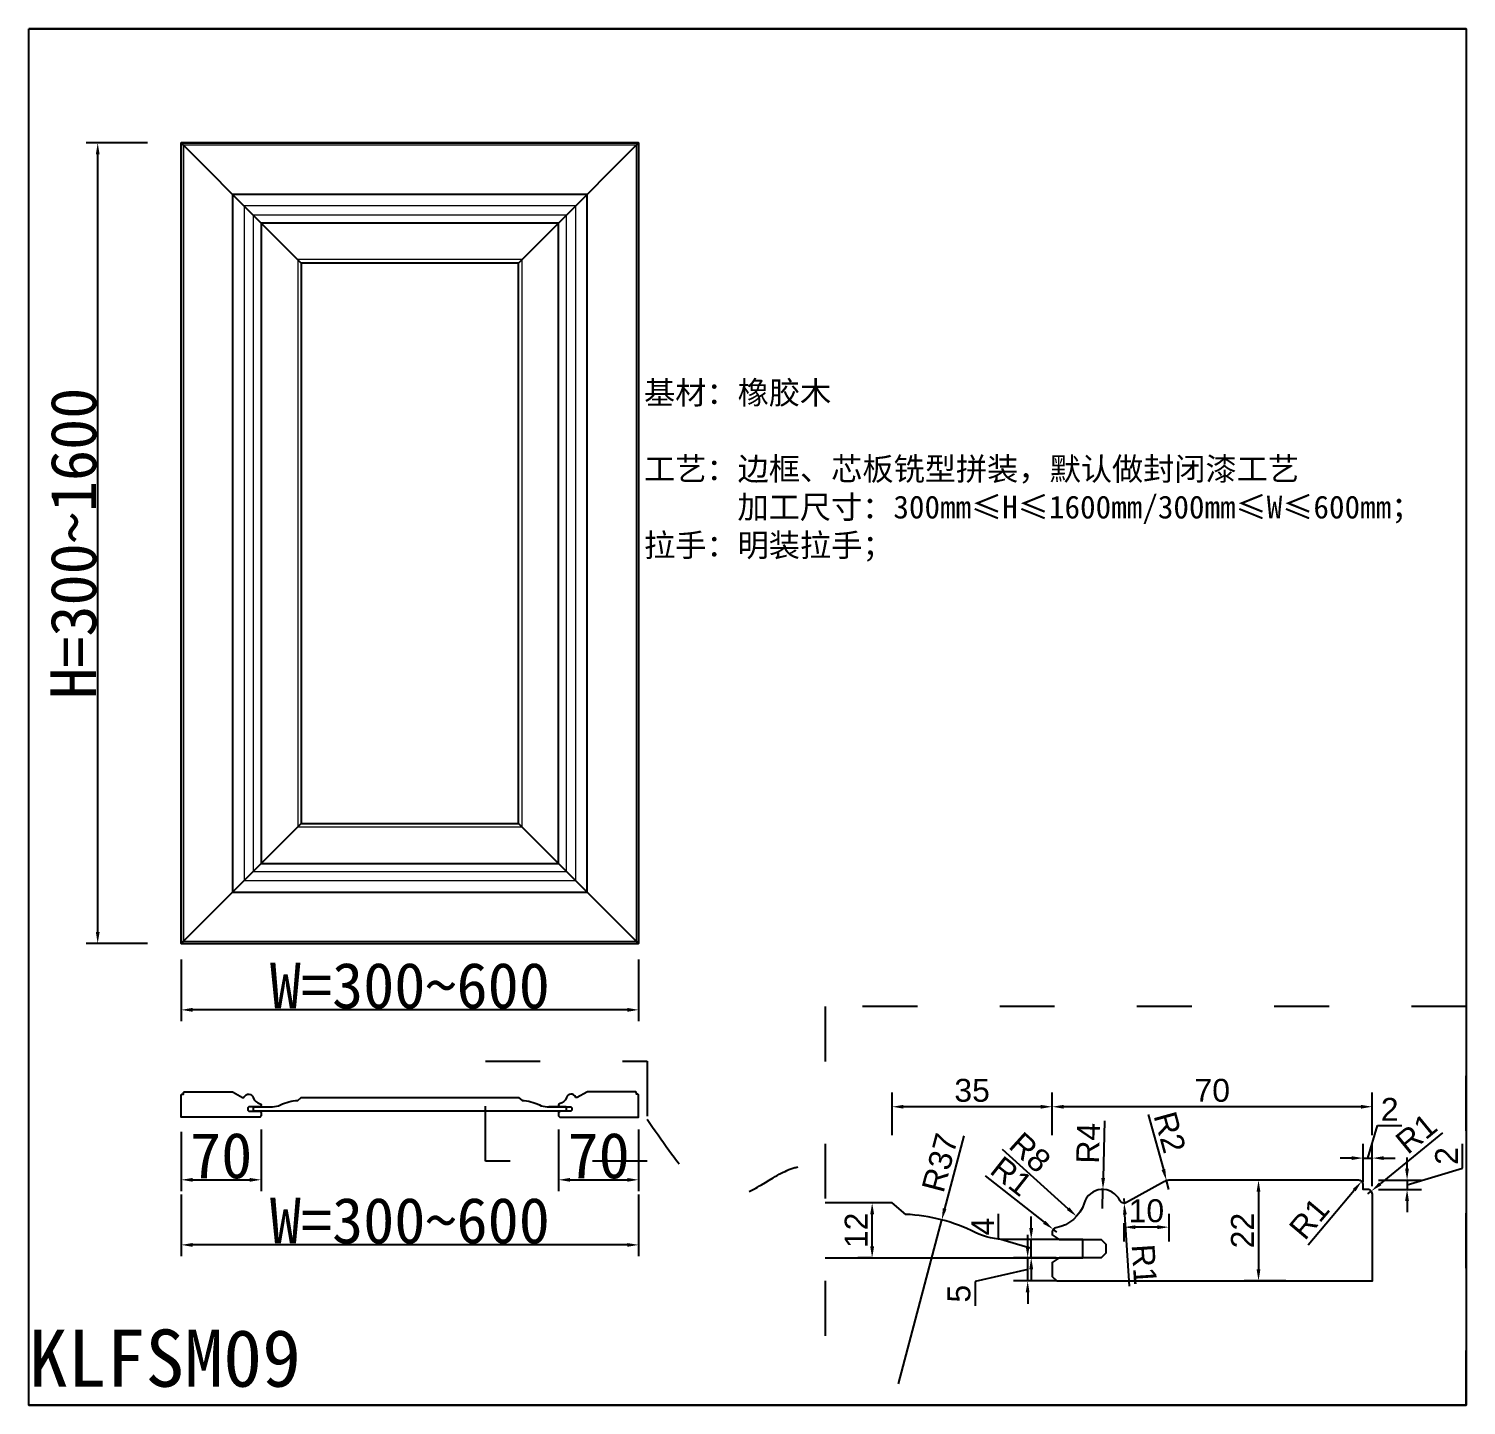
# Model space of a CAD drawing. Header units: inches. Extents: x 49347 to 63816, y 8487 to 15335.
# Drawn here: x 49348 to 50605, y 10398 to 11602 of the extents above; entities that cross this region are included whole.
import ezdxf

# ---------------------------------------------------------------- set-up
doc = ezdxf.new("R2010")
doc.units = ezdxf.units.IN
doc.header["$LTSCALE"] = 4
doc.linetypes.add('100', pattern=[30, 12, -18])
doc.layers.add('主色线', color=29, linetype='Continuous', lineweight=5)
doc.layers.add('粗实线', color=7, linetype='Continuous')
doc.styles.add('KLF-1_宋体', font='SimSun.ttf')
doc.styles.get("Standard").update_dxf_attribs({"font": 'arial.ttf'})
doc.styles.add('ZB_宋体', font='SimSun.ttf')
doc.dimstyles.new('ZB16-1.0+4倍大样', dxfattribs={"dimscale": 10, "dimtxt": 2, "dimasz": 1, "dimexe": 1.25, "dimexo": 0.625, "dimgap": 0.4, "dimtad": 1, "dimdec": 1, "dimlfac": 0.25, "dimtxsty": 'Standard', "dimcen": 2.5, "dimclrd": 144, "dimclre": 144, "dimclrt": 4, "dimadec": 0, "dimazin": 0, "dimtfac": 1, "dimtdec": 1, "dimtmove": 1, "dimatfit": 3, "dimfxlon": 1, "dimarcsym": 0})
doc.dimstyles.new('客来福标注小', dxfattribs={"dimscale": 20, "dimtxt": 2, "dimasz": 0.5, "dimexe": 0.5, "dimexo": 0, "dimgap": 0.05, "dimtad": 1, "dimdec": 0, "dimzin": 0, "dimdsep": 46, "dimtxsty": 'Standard', "dimcen": 0, "dimclrd": 256, "dimclre": 256, "dimclrt": 256, "dimadec": 0, "dimazin": 0, "dimtfac": 1, "dimtdec": 0, "dimtofl": 0, "dimtmove": 1, "dimatfit": 3, "dimfxl": 2.2, "dimfxlon": 1, "dimtolj": 1, "dimtzin": 0, "dimarcsym": 0})

# ---------------------------------------------------------------- blocks, each defined once
blk = doc.blocks.new('*D91')
at = {"lineweight": -2, "transparency": 16777216}
for p, q in [((49480.8, 10637.4), (49480.8, 10585.4)), ((49550.8, 10639.4), (49550.8, 10585.4)), ((49490.8, 10595.4), (49540.8, 10595.4))]:
    blk.add_line(p, q, dxfattribs=at)
at = {"transparency": 16777216}
for points in [[(49490.8, 10597), (49490.8, 10593.7), (49480.8, 10595.4)], [(49540.8, 10597), (49540.8, 10593.7), (49550.8, 10595.4)]]:
    blk.add_solid(points, dxfattribs=at)
at = {"layer": 'Defpoints', "color": 0, "transparency": 16777216}
for p in [(49480.8, 10637.4), (49550.8, 10640), (49550.8, 10595.4)]:
    blk.add_point(p, dxfattribs=at)
at = {"transparency": 16777216, "insert": (49515.8, 10616.4), "char_height": 40, "attachment_point": 5, "style": 'KLF-1_宋体'}
blk.add_mtext('\\A1;70', dxfattribs=at)
blk = doc.blocks.new('*D92')
at = {"lineweight": -2, "transparency": 16777216}
for p, q in [((49810.9, 10639.4), (49810.9, 10585.4)), ((49880.9, 10639.4), (49880.9, 10585.4)), ((49820.9, 10595.4), (49870.9, 10595.4))]:
    blk.add_line(p, q, dxfattribs=at)
at = {"transparency": 16777216}
for points in [[(49820.9, 10597), (49820.9, 10593.7), (49810.9, 10595.4)], [(49870.9, 10597), (49870.9, 10593.7), (49880.9, 10595.4)]]:
    blk.add_solid(points, dxfattribs=at)
at = {"layer": 'Defpoints', "color": 0, "transparency": 16777216}
for p in [(49810.9, 10640), (49880.9, 10642), (49880.9, 10595.4)]:
    blk.add_point(p, dxfattribs=at)
at = {"transparency": 16777216, "insert": (49845.9, 10616.4), "char_height": 40, "attachment_point": 5, "style": 'KLF-1_宋体'}
blk.add_mtext('\\A1;70', dxfattribs=at)
blk = doc.blocks.new('*D93')
at = {"lineweight": -2, "transparency": 16777216}
for p, q in [((49480.8, 10582.5), (49480.8, 10528.5)), ((49880.9, 10582.5), (49880.9, 10528.5)), ((49870.9, 10538.5), (49490.8, 10538.5))]:
    blk.add_line(p, q, dxfattribs=at)
at = {"transparency": 16777216}
for points in [[(49490.8, 10540.1), (49490.8, 10536.8), (49480.8, 10538.5)], [(49870.9, 10540.1), (49870.9, 10536.8), (49880.9, 10538.5)]]:
    blk.add_solid(points, dxfattribs=at)
at = {"layer": 'Defpoints', "color": 0, "transparency": 16777216}
for p in [(49480.8, 10633.6), (49880.9, 10633.6), (49480.8, 10538.5)]:
    blk.add_point(p, dxfattribs=at)
at = {"transparency": 16777216, "insert": (49680.8, 10559.5), "char_height": 40, "attachment_point": 5, "style": 'KLF-1_宋体'}
blk.add_mtext('\\A1;W=300~600', dxfattribs=at)
blk = doc.blocks.new('*D94')
at = {"lineweight": -2, "transparency": 16777216}
for p, q in [((49451.3, 11502), (49397.8, 11502)), ((49407.8, 10812), (49407.8, 11492)), ((49451.3, 10802), (49397.8, 10802))]:
    blk.add_line(p, q, dxfattribs=at)
at = {"transparency": 16777216}
for points in [[(49406.2, 11492), (49409.5, 11492), (49407.8, 11502)], [(49406.2, 10812), (49409.5, 10812), (49407.8, 10802)]]:
    blk.add_solid(points, dxfattribs=at)
at = {"layer": 'Defpoints', "color": 0, "transparency": 16777216}
for p in [(49407.8, 11502), (49451.3, 11502), (49451.3, 10802)]:
    blk.add_point(p, dxfattribs=at)
at = {"transparency": 16777216, "insert": (49386.8, 11152), "char_height": 40, "attachment_point": 5, "rotation": 90, "style": 'KLF-1_宋体'}
blk.add_mtext('\\A1;H=300~1600', dxfattribs=at)
blk = doc.blocks.new('*D95')
at = {"color": 144, "lineweight": -2, "transparency": 16777216}
for p, q in [((50085.1, 10575.2), (50072.6, 10575.2)), ((50085.1, 10537.2), (50085.1, 10565.2)), ((50085.1, 10527.2), (50072.6, 10527.2))]:
    blk.add_line(p, q, dxfattribs=at)
at = {"color": 144, "transparency": 16777216}
for points in [[(50083.4, 10565.2), (50086.8, 10565.2), (50085.1, 10575.2)], [(50083.4, 10537.2), (50086.8, 10537.2), (50085.1, 10527.2)]]:
    blk.add_solid(points, dxfattribs=at)
at = {"layer": 'Defpoints', "color": 0, "transparency": 16777216}
for p in [(50085.1, 10575.2), (50090, 10575.2), (50090, 10527.2)]:
    blk.add_point(p, dxfattribs=at)
at = {"color": 4, "transparency": 16777216, "insert": (50071.1, 10551.2), "char_height": 20, "attachment_point": 5, "rotation": 90}
blk.add_mtext('12', dxfattribs=at)
blk = doc.blocks.new('*D96')
at = {"color": 144, "lineweight": -2, "transparency": 16777216}
for p, q in [((50242.5, 10634.3), (50242.5, 10671.8)), ((50522.5, 10634.3), (50522.5, 10671.8)), ((50512.5, 10659.3), (50252.5, 10659.3))]:
    blk.add_line(p, q, dxfattribs=at)
at = {"color": 144, "transparency": 16777216}
for points in [[(50252.5, 10660.9), (50252.5, 10657.6), (50242.5, 10659.3)], [(50512.5, 10660.9), (50512.5, 10657.6), (50522.5, 10659.3)]]:
    blk.add_solid(points, dxfattribs=at)
at = {"layer": 'Defpoints', "color": 0, "transparency": 16777216}
for p in [(50242.5, 10659.3), (50522.5, 10600.6), (50242.5, 10579.5)]:
    blk.add_point(p, dxfattribs=at)
at = {"color": 4, "transparency": 16777216, "insert": (50382.5, 10673.5), "char_height": 20, "attachment_point": 5}
blk.add_mtext('70', dxfattribs=at)
blk = doc.blocks.new('*D97')
at = {"color": 144, "lineweight": -2, "transparency": 16777216}
for p, q in [((50102.5, 10634.3), (50102.5, 10671.8)), ((50242.5, 10634.3), (50242.5, 10671.8)), ((50232.5, 10659.3), (50112.5, 10659.3))]:
    blk.add_line(p, q, dxfattribs=at)
at = {"color": 144, "transparency": 16777216}
for points in [[(50112.5, 10660.9), (50112.5, 10657.6), (50102.5, 10659.3)], [(50232.5, 10660.9), (50232.5, 10657.6), (50242.5, 10659.3)]]:
    blk.add_solid(points, dxfattribs=at)
at = {"layer": 'Defpoints', "color": 0, "transparency": 16777216}
for p in [(50102.5, 10659.3), (50102.5, 10605.1), (50242.5, 10579.5)]:
    blk.add_point(p, dxfattribs=at)
at = {"color": 4, "transparency": 16777216, "insert": (50172.5, 10673.5), "char_height": 20, "attachment_point": 5}
blk.add_mtext('35', dxfattribs=at)
blk = doc.blocks.new('*D98')
at = {"color": 144, "lineweight": -2, "transparency": 16777216}
for p, q in [((50446.9, 10595), (50410.5, 10595)), ((50423, 10585), (50423, 10517)), ((50446.9, 10507), (50410.5, 10507))]:
    blk.add_line(p, q, dxfattribs=at)
at = {"color": 144, "transparency": 16777216}
for points in [[(50421.3, 10585), (50424.6, 10585), (50423, 10595)], [(50421.3, 10517), (50424.6, 10517), (50423, 10507)]]:
    blk.add_solid(points, dxfattribs=at)
at = {"layer": 'Defpoints', "color": 0, "transparency": 16777216}
for p in [(50453.1, 10595), (50423, 10507), (50453.1, 10507)]:
    blk.add_point(p, dxfattribs=at)
at = {"color": 4, "transparency": 16777216, "insert": (50408.9, 10551), "char_height": 20, "attachment_point": 5, "rotation": 90}
blk.add_mtext('22', dxfattribs=at)
blk = doc.blocks.new('*D99')
at = {"color": 144, "lineweight": -2, "transparency": 16777216}
for p, q in [((50195.7, 10543.7), (50195.7, 10565.5)), ((50224.2, 10553.2), (50224.2, 10563.2)), ((50224.2, 10535.2), (50195.7, 10543.7)), ((50225.3, 10543.2), (50211.7, 10543.2)), ((50224.2, 10527.2), (50224.2, 10543.2)), ((50224.2, 10527.2), (50224.2, 10543.2)), ((50225.3, 10527.2), (50211.7, 10527.2)), ((50224.2, 10517.2), (50224.2, 10507.2))]:
    blk.add_line(p, q, dxfattribs=at)
at = {"color": 144, "transparency": 16777216}
for points in [[(50222.5, 10553.2), (50225.9, 10553.2), (50224.2, 10543.2)], [(50222.5, 10517.2), (50225.9, 10517.2), (50224.2, 10527.2)]]:
    blk.add_solid(points, dxfattribs=at)
at = {"layer": 'Defpoints', "color": 0, "transparency": 16777216}
for p in [(50224.2, 10543.2), (50231.6, 10543.2), (50231.6, 10527.2)]:
    blk.add_point(p, dxfattribs=at)
at = {"color": 4, "transparency": 16777216, "insert": (50181.7, 10554.6), "char_height": 20, "attachment_point": 5, "rotation": 90}
blk.add_mtext('4', dxfattribs=at)
blk = doc.blocks.new('*D100')
at = {"color": 144, "lineweight": -2, "transparency": 16777216}
for p, q in [((50221.1, 10537.2), (50221.1, 10547.2)), ((50246.1, 10527.2), (50208.6, 10527.2)), ((50221.1, 10507), (50221.1, 10527.2)), ((50221.1, 10507), (50221.1, 10527.2)), ((50221.1, 10517.1), (50175.2, 10506.4)), ((50175.2, 10506.4), (50175.2, 10485.2)), ((50246.1, 10507), (50208.6, 10507)), ((50221.1, 10497), (50221.1, 10487))]:
    blk.add_line(p, q, dxfattribs=at)
at = {"color": 144, "transparency": 16777216}
for points in [[(50219.4, 10537.2), (50222.7, 10537.2), (50221.1, 10527.2)], [(50219.4, 10497), (50222.7, 10497), (50221.1, 10507)]]:
    blk.add_solid(points, dxfattribs=at)
at = {"layer": 'Defpoints', "color": 0, "transparency": 16777216}
for p in [(50221.1, 10527.2), (50260.3, 10527.2), (50260.3, 10507)]:
    blk.add_point(p, dxfattribs=at)
at = {"color": 4, "transparency": 16777216, "insert": (50161.1, 10495.8), "char_height": 20, "attachment_point": 5, "rotation": 90}
blk.add_mtext('5', dxfattribs=at)
blk = doc.blocks.new('*D101')
at = {"color": 144, "lineweight": -2, "transparency": 16777216}
for p, q in [((50601.5, 10605.5), (50601.5, 10626.8)), ((50552.9, 10605), (50552.9, 10615)), ((50552.9, 10591), (50601.5, 10605.5)), ((50527.9, 10595), (50565.4, 10595)), ((50527.9, 10587), (50565.4, 10587)), ((50552.9, 10595), (50552.9, 10587)), ((50552.9, 10595), (50552.9, 10587)), ((50552.9, 10577), (50552.9, 10567))]:
    blk.add_line(p, q, dxfattribs=at)
at = {"color": 144, "transparency": 16777216}
for points in [[(50551.2, 10605), (50554.5, 10605), (50552.9, 10595)], [(50551.2, 10577), (50554.5, 10577), (50552.9, 10587)]]:
    blk.add_solid(points, dxfattribs=at)
at = {"layer": 'Defpoints', "color": 0, "transparency": 16777216}
for p in [(50490.7, 10595), (50517.1, 10587), (50552.9, 10587)]:
    blk.add_point(p, dxfattribs=at)
at = {"color": 4, "transparency": 16777216, "insert": (50587.4, 10616.2), "char_height": 20, "attachment_point": 5, "rotation": 90}
blk.add_mtext('2', dxfattribs=at)
blk = doc.blocks.new('*D102')
at = {"color": 144, "lineweight": -2, "transparency": 16777216}
for p, q in [((50518.5, 10614.4), (50527.1, 10642.9)), ((50527.1, 10642.9), (50548.3, 10642.9)), ((50514.5, 10593.2), (50514.5, 10626.9)), ((50522.5, 10589.8), (50522.5, 10626.9)), ((50504.5, 10614.4), (50494.5, 10614.4)), ((50514.5, 10614.4), (50522.5, 10614.4)), ((50514.5, 10614.4), (50522.5, 10614.4)), ((50532.5, 10614.4), (50542.5, 10614.4))]:
    blk.add_line(p, q, dxfattribs=at)
at = {"color": 144, "transparency": 16777216}
for points in [[(50504.5, 10616), (50504.5, 10612.7), (50514.5, 10614.4)], [(50532.5, 10616), (50532.5, 10612.7), (50522.5, 10614.4)]]:
    blk.add_solid(points, dxfattribs=at)
at = {"layer": 'Defpoints', "color": 0, "transparency": 16777216}
for p in [(50522.5, 10614.4), (50514.5, 10587), (50522.5, 10583.5)]:
    blk.add_point(p, dxfattribs=at)
at = {"color": 4, "transparency": 16777216, "insert": (50537.7, 10657), "char_height": 20, "attachment_point": 5}
blk.add_mtext('2', dxfattribs=at)
blk = doc.blocks.new('*D103')
at = {"color": 144, "lineweight": -2, "transparency": 16777216}
for p, q in [((50288.4, 10647.1), (50287.2, 10596.9)), ((50286.5, 10570.3), (50286.9, 10587))]:
    blk.add_line(p, q, dxfattribs=at)
at = {"color": 144, "transparency": 16777216}
blk.add_solid([(50285.5, 10597), (50288.8, 10596.9), (50286.9, 10587)], dxfattribs=at)
at = {"layer": 'Defpoints', "color": 0, "transparency": 16777216}
for p in [(50286.9, 10587), (50286.5, 10570.3)]:
    blk.add_point(p, dxfattribs=at)
at = {"color": 4, "transparency": 16777216, "insert": (50273.9, 10627.4), "char_height": 20, "attachment_point": 5, "rotation": 88.604}
blk.add_mtext('R4', dxfattribs=at)
blk = doc.blocks.new('*D104')
at = {"color": 144, "lineweight": -2, "transparency": 16777216}
blk.add_line((50198.8, 10622.3), (50256.5, 10570.1), dxfattribs=at)
at = {"color": 144, "transparency": 16777216}
blk.add_solid([(50257.6, 10571.3), (50255.4, 10568.9), (50263.9, 10563.4)], dxfattribs=at)
at = {"layer": 'Defpoints', "color": 0, "transparency": 16777216}
for p in [(50240.7, 10584.4), (50263.9, 10563.4)]:
    blk.add_point(p, dxfattribs=at)
at = {"color": 4, "transparency": 16777216, "insert": (50223.2, 10619.3), "char_height": 20, "attachment_point": 5, "rotation": 317.8662}
blk.add_mtext('R8', dxfattribs=at)
blk = doc.blocks.new('*D105')
at = {"color": 144, "lineweight": -2, "transparency": 16777216}
for p, q in [((50326.6, 10652.6), (50339.8, 10604.3)), ((50344.6, 10587), (50342.5, 10594.7))]:
    blk.add_line(p, q, dxfattribs=at)
at = {"color": 144, "transparency": 16777216}
blk.add_solid([(50341.4, 10604.8), (50338.2, 10603.9), (50342.5, 10594.7)], dxfattribs=at)
at = {"layer": 'Defpoints', "color": 0, "transparency": 16777216}
for p in [(50342.5, 10594.7), (50344.6, 10587)]:
    blk.add_point(p, dxfattribs=at)
at = {"color": 4, "transparency": 16777216, "insert": (50345.4, 10637), "char_height": 20, "attachment_point": 5, "rotation": 285.3427}
blk.add_mtext('R2', dxfattribs=at)
blk = doc.blocks.new('*D106')
at = {"color": 144, "lineweight": -2, "transparency": 16777216}
for p, q in [((50583.9, 10636.6), (50529.3, 10591.8)), ((50518.5, 10583), (50521.6, 10585.5))]:
    blk.add_line(p, q, dxfattribs=at)
at = {"color": 144, "transparency": 16777216}
blk.add_solid([(50528.3, 10593.1), (50530.4, 10590.6), (50521.6, 10585.5)], dxfattribs=at)
at = {"layer": 'Defpoints', "color": 0, "transparency": 16777216}
for p in [(50521.6, 10585.5), (50518.5, 10583)]:
    blk.add_point(p, dxfattribs=at)
at = {"color": 4, "transparency": 16777216, "insert": (50560.9, 10635.9), "char_height": 20, "attachment_point": 5, "rotation": 39.3786}
blk.add_mtext('R1', dxfattribs=at)
blk = doc.blocks.new('*D107')
at = {"color": 144, "lineweight": -2, "transparency": 16777216}
blk.add_line((50466.3, 10538.6), (50506.6, 10586.4), dxfattribs=at)
at = {"color": 144, "transparency": 16777216}
blk.add_solid([(50505.4, 10587.4), (50507.9, 10585.3), (50513.1, 10594)], dxfattribs=at)
at = {"layer": 'Defpoints', "color": 0, "transparency": 16777216}
for p in [(50510.5, 10591), (50513.1, 10594)]:
    blk.add_point(p, dxfattribs=at)
at = {"color": 4, "transparency": 16777216, "insert": (50467.3, 10561.6), "char_height": 20, "attachment_point": 5, "rotation": 49.8134}
blk.add_mtext('R1', dxfattribs=at)
blk = doc.blocks.new('*D108')
at = {"color": 144, "lineweight": -2, "transparency": 16777216}
for p, q in [((50305.3, 10579), (50305.5, 10575)), ((50310.2, 10502.3), (50306.2, 10565))]:
    blk.add_line(p, q, dxfattribs=at)
blk.add_arc((50305.3, 10579), 4, 270, 273.6833, dxfattribs=at)
at = {"color": 144, "transparency": 16777216}
blk.add_solid([(50307.8, 10565.1), (50304.5, 10564.9), (50305.5, 10575)], dxfattribs=at)
at = {"layer": 'Defpoints', "color": 0, "transparency": 16777216}
for p in [(50305.3, 10579), (50305.5, 10575)]:
    blk.add_point(p, dxfattribs=at)
at = {"color": 4, "transparency": 16777216, "insert": (50323.1, 10521.3), "char_height": 20, "attachment_point": 5, "rotation": 273.6833}
blk.add_mtext('R1', dxfattribs=at)
blk = doc.blocks.new('*D109')
at = {"color": 144, "lineweight": -2, "transparency": 16777216}
for p, q in [((50184, 10598.9), (50235.5, 10558.3)), ((50246.5, 10549.6), (50243.4, 10552.1))]:
    blk.add_line(p, q, dxfattribs=at)
at = {"color": 144, "transparency": 16777216}
blk.add_solid([(50236.6, 10559.6), (50234.5, 10557), (50243.4, 10552.1)], dxfattribs=at)
at = {"layer": 'Defpoints', "color": 0, "transparency": 16777216}
for p in [(50243.4, 10552.1), (50246.5, 10549.6)]:
    blk.add_point(p, dxfattribs=at)
at = {"color": 4, "transparency": 16777216, "insert": (50207, 10598.6), "char_height": 20, "attachment_point": 5, "rotation": 321.741}
blk.add_mtext('R1', dxfattribs=at)
blk = doc.blocks.new('*D110')
at = {"color": 144, "lineweight": -2, "transparency": 16777216}
for p, q in [((50344.6, 10565.6), (50344.6, 10541.5)), ((50305.3, 10557.6), (50305.3, 10541.5)), ((50334.6, 10554), (50315.3, 10554))]:
    blk.add_line(p, q, dxfattribs=at)
at = {"color": 144, "transparency": 16777216}
for points in [[(50315.3, 10555.6), (50315.3, 10552.3), (50305.3, 10554)], [(50334.6, 10555.6), (50334.6, 10552.3), (50344.6, 10554)]]:
    blk.add_solid(points, dxfattribs=at)
at = {"layer": 'Defpoints', "color": 0, "transparency": 16777216}
for p in [(50305.3, 10563.9), (50344.6, 10571.9), (50305.3, 10554)]:
    blk.add_point(p, dxfattribs=at)
at = {"color": 4, "transparency": 16777216, "insert": (50324.9, 10568.2), "char_height": 20, "attachment_point": 5}
blk.add_mtext('10', dxfattribs=at)
blk = doc.blocks.new('*D111')
at = {"color": 144, "lineweight": -2, "transparency": 16777216}
for p, q in [((50165.3, 10633.7), (50148.5, 10570.1)), ((50108.1, 10416.9), (50146, 10560.4))]:
    blk.add_line(p, q, dxfattribs=at)
at = {"color": 144, "transparency": 16777216}
blk.add_solid([(50146.9, 10570.5), (50150.1, 10569.6), (50146, 10560.4)], dxfattribs=at)
at = {"layer": 'Defpoints', "color": 0, "transparency": 16777216}
for p in [(50146, 10560.4), (50108.1, 10416.9)]:
    blk.add_point(p, dxfattribs=at)
at = {"color": 4, "transparency": 16777216, "insert": (50144.4, 10610.3), "char_height": 20, "attachment_point": 5, "rotation": 75.2365}
blk.add_mtext('R37', dxfattribs=at)
blk = doc.blocks.new('*D112')
at = {"lineweight": -2, "transparency": 16777216}
for p, q in [((49480.8, 10788), (49480.8, 10734)), ((49880.9, 10788), (49880.9, 10734)), ((49870.9, 10744), (49490.8, 10744))]:
    blk.add_line(p, q, dxfattribs=at)
at = {"transparency": 16777216}
for points in [[(49490.8, 10745.7), (49490.8, 10742.3), (49480.8, 10744)], [(49870.9, 10745.7), (49870.9, 10742.3), (49880.9, 10744)]]:
    blk.add_solid(points, dxfattribs=at)
at = {"layer": 'Defpoints', "color": 0, "transparency": 16777216}
for p in [(49480.8, 10839.2), (49880.9, 10839.2), (49480.8, 10744)]:
    blk.add_point(p, dxfattribs=at)
at = {"transparency": 16777216, "insert": (49680.8, 10765), "char_height": 40, "attachment_point": 5, "style": 'KLF-1_宋体'}
blk.add_mtext('\\A1;W=300~600', dxfattribs=at)

msp = doc.modelspace()

# ---------------------------------------------------------------- linework, layer by layer
for p, q in [((50604.64, 11601.89, 0), (49347.52, 11601.89, 0)), ((49347.52, 11601.89, 0), (50604.64, 11601.89, 0)), ((49893.3, 11601.89, 0), (49562.14, 11601.89, 0)), ((50031.41, 11601.89, 0), (49893.3, 11601.89, 0)), ((49893.3, 11601.89, 0), (50370.44, 11601.89, 0)), ((50370.44, 11601.89, 0), (50031.41, 11601.89, 0)), ((50604.64, 11601.89, 0), (50370.44, 11601.89, 0)), ((50604.64, 11601.89, 0), (50370.44, 11601.89, 0)), ((49347.52, 10398.26, 0), (50604.64, 10398.26, 0))]:
    msp.add_line(p, q)
at = {"color": 0}
msp.add_line((49347.52, 10398.26, 0), (49347.52, 11601.89, 0), dxfattribs=at)
at = {"color": 3}
for q in [(49347.52, 11601.89, 0), (50604.64, 10398.26, 0)]:
    msp.add_line((50604.64, 11601.89, 0), q, dxfattribs=at)
at = {"color": 250}
for p, q in [((49550.79, 11432.03, 0), (49480.79, 11502.03, 0)), ((49810.89, 11432.03, 0), (49880.89, 11502.03, 0)), ((49550.79, 11432.03, 0), (49585.79, 11397.03, 0)), ((49775.89, 11397.03, 0), (49810.89, 11432.03, 0)), ((49585.79, 10907.03, 0), (49550.79, 10872.03, 0)), ((49775.89, 10907.03, 0), (49810.89, 10872.03, 0)), ((49550.79, 10872.03, 0), (49480.79, 10802.03, 0)), ((49810.89, 10872.03, 0), (49880.89, 10802.03, 0))]:
    msp.add_line(p, q, dxfattribs=at)
at = {"color": 0, "elevation": 0}
for points in [[(49347.52, 11601.89), (50604.64, 11601.89), (50604.64, 10398.26), (49347.52, 10398.26)], [(49480.79, 11502.03), (49880.79, 11502.03), (49880.79, 10802.03), (49480.79, 10802.03)]]:
    msp.add_lwpolyline(points, close=True, dxfattribs=at)
at = {"color": 2, "elevation": 0}
msp.add_lwpolyline([(49480.79, 10802.03), (49880.79, 10802.03), (49880.79, 11502.03), (49480.79, 11502.03)], close=True, dxfattribs=at)
at = {"color": 251, "linetype": '100', "elevation": 0}
for points in [[(50604.64, 10746.96), (50044.11, 10746.96), (50044.11, 10398.26), (50604.64, 10398.26)], [(49746.82, 10699.11), (49888.45, 10699.11), (49888.45, 10611.74), (49746.82, 10611.74)]]:
    msp.add_lwpolyline(points, close=True, dxfattribs=at)
at = {"color": 2, "elevation": 0}
for points in [[(49510.79, 10672.29), (49525.27, 10672.29, -0.1274582), (49526.25, 10672.04), (49534.57, 10667.42, 0.1274582), (49535.05, 10667.29), (49535.1, 10667.29, 0.2924495), (49536.01, 10667.87, -0.6933753), (49543.79, 10667.29, 0.2819001), (49549.96, 10661.94, -0.3664776), (49550.79, 10660.95), (49550.79, 10660.34), (49549.29, 10659.34), (49540.09, 10659.34), (49539.09, 10658.34), (49539.09, 10656.34), (49540.09, 10655.34), (49549.29, 10655.34), (49550.79, 10654.34), (49550.79, 10651.29), (49549.79, 10650.29), (49480.79, 10650.29), (49480.79, 10669.29, -0.4142136), (49481.79, 10670.29), (49482.79, 10670.29), (49482.79, 10671.29, -0.4142136), (49483.79, 10672.29), (49525.27, 10672.29)], [(49817.59, 10659.34), (49802.48, 10659.34), (49817.59, 10659.34), (49817.59, 10655.34), (49544.09, 10655.34), (49544.09, 10659.34), (49560.79, 10659.34, 0.1107937), (49567.63, 10660.88, -0.1068206), (49582.79, 10664.84), (49585.79, 10667.34), (49775.89, 10667.34), (49778.89, 10664.84, -0.1068206), (49794.05, 10660.88, 0.1107937), (49800.89, 10659.34), (49817.59, 10659.34), (49808.69, 10659.34)], [(49850.89, 10672.29), (49836.4, 10672.29, 0.1274582), (49835.43, 10672.04), (49827.11, 10667.42, -0.1274582), (49826.63, 10667.29), (49826.58, 10667.29, -0.2924495), (49825.67, 10667.87, 0.6933753), (49817.89, 10667.29, -0.2819001), (49811.72, 10661.94, 0.3664776), (49810.89, 10660.95), (49810.89, 10660.34), (49812.39, 10659.34), (49821.59, 10659.34), (49822.59, 10658.34), (49822.59, 10656.34), (49821.59, 10655.34), (49812.39, 10655.34), (49810.89, 10654.34), (49810.89, 10651.29), (49811.89, 10650.29), (49880.89, 10650.29), (49880.89, 10669.29, 0.4142136), (49879.89, 10670.29), (49878.89, 10670.29), (49878.89, 10671.29, 0.4142136), (49877.89, 10672.29), (49836.4, 10672.29)], [(50402.51, 10594.96), (50344.59, 10594.96, 0.1274582), (50340.7, 10593.95), (50307.42, 10575.46, -0.1274582), (50305.48, 10574.96), (50305.28, 10574.96, -0.2924495), (50301.64, 10577.28, 0.6933753), (50270.51, 10574.96, -0.2819001), (50245.85, 10553.54, 0.3664776), (50242.51, 10549.59), (50242.51, 10547.16), (50248.51, 10543.16), (50285.31, 10543.16), (50289.31, 10539.16), (50289.31, 10531.16), (50285.31, 10527.16), (50248.51, 10527.16), (50242.51, 10523.16), (50242.51, 10510.96), (50246.51, 10506.96), (50522.51, 10506.96), (50522.51, 10582.96, 0.4142136), (50518.51, 10586.96), (50514.51, 10586.96), (50514.51, 10590.96, 0.4142136), (50510.51, 10594.96), (50344.59, 10594.96)], [(50044.11, 10527.16), (50269.31, 10527.16), (50269.31, 10543.16), (50202.51, 10543.16, -0.1107937), (50175.18, 10549.29, 0.1068206), (50114.52, 10565.16), (50102.51, 10575.16), (50044.11, 10575.16)]]:
    msp.add_lwpolyline(points, format="xyb", dxfattribs=at)
at = {"color": 251, "linetype": '100'}
msp.add_open_spline([(49888.45, 10648.47, 0), (49913.4, 10611.38, 0), (49952.66, 10553, 0), (50012.22, 10612.67, 0), (50037.02, 10605.91, 0), (50044.11, 10602.23, 0)], degree=3, knots=[0, 0, 0, 0, 104.1239361, 163.86704, 188.2182737, 188.2182737, 188.2182737, 188.2182737], dxfattribs=at)
at = {"layer": '主色线', "color": 250, "elevation": 0}
for points in [[(49482.79, 10804.03), (49878.89, 10804.03), (49878.89, 11500.03), (49482.79, 11500.03)], [(49535.79, 10857.03), (49825.89, 10857.03), (49825.89, 11447.03), (49535.79, 11447.03)], [(49543.79, 10865.03), (49817.89, 10865.03), (49817.89, 11439.03), (49543.79, 11439.03)], [(49582.79, 10904.03), (49778.89, 10904.03), (49778.89, 11400.03), (49582.79, 11400.03)]]:
    msp.add_lwpolyline(points, close=True, dxfattribs=at)
at = {"layer": '粗实线', "elevation": 0}
for points in [[(49480.79, 11502.03), (49880.89, 11502.03), (49880.89, 10802.03), (49480.79, 10802.03)], [(49480.79, 10802.03), (49880.89, 10802.03), (49880.89, 11502.03), (49480.79, 11502.03)], [(49525.79, 10847.03), (49835.89, 10847.03), (49835.89, 11457.03), (49525.79, 11457.03)], [(49550.79, 10872.03), (49810.89, 10872.03), (49810.89, 11432.03), (49550.79, 11432.03)], [(49585.79, 10907.03), (49775.89, 10907.03), (49775.89, 11397.03), (49585.79, 11397.03)]]:
    msp.add_lwpolyline(points, close=True, dxfattribs=at)

# ---------------------------------------------------------------- texts
at = {"lineweight": 25, "attachment_point": 1}
for s, insert, char_height, width, style in [('基材：橡胶木\\P     \\P工艺：边框、芯板铣型拼装，默认做封闭漆工艺\\P      加工尺寸：300mm≤H≤1600mm/300mm≤W≤600mm；\\P拉手：明装拉手；', (49885.61, 11293.68, 0), 20, 722.3022, 'ZB_宋体'), ('KLFSM09', (49347.52, 10464.47, 0), 50, 6766.6201, 'KLF-1_宋体')]:
    msp.add_mtext(s, dxfattribs=dict(at, insert=insert, char_height=char_height, width=width, style=style))

# ---------------------------------------------------------------- dimensions: what is measured, and where the dimension line sits
at = {"color": 0}
dim = msp.add_linear_dim(base=(49407.85, 11502.03, 0), p1=(49451.33, 10802.03, 0), p2=(49451.33, 11502.03, 0), angle=270, text='H=300~1600', dimstyle='客来福标注小', override={"dimtxsty": 'KLF-1_宋体'}, dxfattribs=at)
dim.commit()
dim.dimension.update_dxf_attribs({"geometry": '*D94', "text_midpoint": (49386.85, 11152.03, 0)})
for base, p1, p2, picture, middle in [((49480.79, 10744.01, 0), (49880.89, 10839.17, 0), (49480.79, 10839.17, 0), '*D112', (49680.84, 10765.01, 0)), ((49480.79, 10538.47, 0), (49880.89, 10633.63, 0), (49480.79, 10633.63, 0), '*D93', (49680.84, 10559.47, 0))]:
    dim = msp.add_linear_dim(base=base, p1=p1, p2=p2, text='W=300~600', dimstyle='客来福标注小', override={"dimtxsty": 'KLF-1_宋体'}, dxfattribs=at)
    dim.commit()
    dim.dimension.update_dxf_attribs({"geometry": picture, "text_midpoint": middle})
for base, p1, p2, angle, picture, middle in [((50102.51, 10659.27, 0), (50242.51, 10579.53, 0), (50102.51, 10605.1, 0), 180, '*D97', (50172.51, 10673.48, 0)), ((50242.51, 10659.27, 0), (50522.51, 10600.61, 0), (50242.51, 10579.53, 0), 180, '*D96', (50382.51, 10673.48, 0)), ((50552.86, 10586.96, 0), (50490.66, 10594.96, 0), (50517.08, 10586.96, 0), 90, '*D101', (50587.44, 10609.54, 0)), ((50422.96, 10506.96, 0), (50453.12, 10594.96, 0), (50453.12, 10506.96, 0), 90, '*D98', (50408.91, 10550.96, 0)), ((50085.11, 10575.16, 0), (50090.02, 10527.16, 0), (50090.02, 10575.16, 0), 90, '*D95', (50071.07, 10551.16, 0)), ((50224.19, 10543.16, 0), (50231.58, 10527.16, 0), (50231.58, 10543.16, 0), 90, '*D99', (50181.69, 10547.71, 0))]:
    dim = msp.add_linear_dim(base=base, p1=p1, p2=p2, angle=angle, dimstyle='ZB16-1.0+4倍大样')
    dim.commit()
    dim.dimension.update_dxf_attribs({"geometry": picture, "text_midpoint": middle})
dim = msp.add_linear_dim(base=(50522.51, 10614.37, 0), p1=(50514.51, 10586.96, 0), p2=(50522.51, 10583.54, 0), dimstyle='ZB16-1.0+4倍大样')
dim.commit()
dim.dimension.update_dxf_attribs({"geometry": '*D102', "text_midpoint": (50531.08, 10656.95, 0)})
dim = msp.add_radius_dim(center=(50344.59, 10586.96, 0), mpoint=(50342.47, 10594.67, 0), dimstyle='ZB16-1.0+4倍大样')
dim.commit()
dim.dimension.update_dxf_attribs({"geometry": '*D105', "text_midpoint": (50345.42, 10636.98, 0)})
for center, mpoint, picture, middle in [((50518.51, 10582.96, 0), (50521.61, 10585.49, 0), '*D106', (50569.8, 10625.05, 0)), ((50246.51, 10549.59, 0), (50243.37, 10552.07, 0), '*D109', (50198.32, 10587.59, 0)), ((50510.51, 10590.96, 0), (50513.1, 10594.01, 0), '*D107', (50478.04, 10552.51, 0)), ((50305.28, 10578.96, 0), (50305.53, 10574.97, 0), '*D108', (50309.04, 10520.41, 0))]:
    dim = msp.add_radius_dim(center=center, mpoint=mpoint, dimstyle='ZB16-1.0+4倍大样')
    dim.commit()
    dim.dimension.update_dxf_attribs({"geometry": picture, "text_midpoint": middle, "dimtype": 132})
for base, p1, p2, picture, middle in [((49550.79, 10595.36, 0), (49480.79, 10637.45, 0), (49550.79, 10639.97, 0), '*D91', (49515.79, 10616.36, 0)), ((49880.89, 10595.36, 0), (49810.89, 10639.97, 0), (49880.89, 10642.02, 0), '*D92', (49845.89, 10616.36, 0))]:
    dim = msp.add_linear_dim(base=base, p1=p1, p2=p2, dimstyle='客来福标注小', override={"dimtxsty": 'KLF-1_宋体'}, dxfattribs=at)
    dim.commit()
    dim.dimension.update_dxf_attribs({"geometry": picture, "text_midpoint": middle})
for center, mpoint, text, picture, middle in [((50108.14, 10416.9, 0), (50145.96, 10560.4, 0), 'R37', '*D111', (50144.41, 10610.33, 0)), ((50286.51, 10570.29, 0), (50286.92, 10586.95, 0), 'R4', '*D103', (50273.9, 10627.37, 0))]:
    dim = msp.add_radius_dim(center=center, mpoint=mpoint, text=text, dimstyle='ZB16-1.0+4倍大样')
    dim.commit()
    dim.dimension.update_dxf_attribs({"geometry": picture, "text_midpoint": middle})
dim = msp.add_radius_dim(center=(50240.7, 10584.38, 0), mpoint=(50263.89, 10563.4, 0), text='R8', dimstyle='ZB16-1.0+4倍大样')
dim.commit()
dim.dimension.update_dxf_attribs({"geometry": '*D104', "text_midpoint": (50213.71, 10608.8, 0), "dimtype": 132})
dim = msp.add_linear_dim(base=(50305.28, 10553.96, 0), p1=(50344.59, 10571.88, 0), p2=(50305.28, 10563.88, 0), text='10', dimstyle='ZB16-1.0+4倍大样')
dim.commit()
dim.dimension.update_dxf_attribs({"geometry": '*D110', "text_midpoint": (50324.93, 10553.96, 0), "dimtype": 128})
dim = msp.add_linear_dim(base=(50221.07, 10527.16, 0), p1=(50260.32, 10506.96, 0), p2=(50260.32, 10527.16, 0), angle=90, text='5', dimstyle='ZB16-1.0+4倍大样')
dim.commit()
dim.dimension.update_dxf_attribs({"geometry": '*D100', "text_midpoint": (50175.24, 10502.44, 0), "dimtype": 128})

doc.saveas('drawing.dxf')
